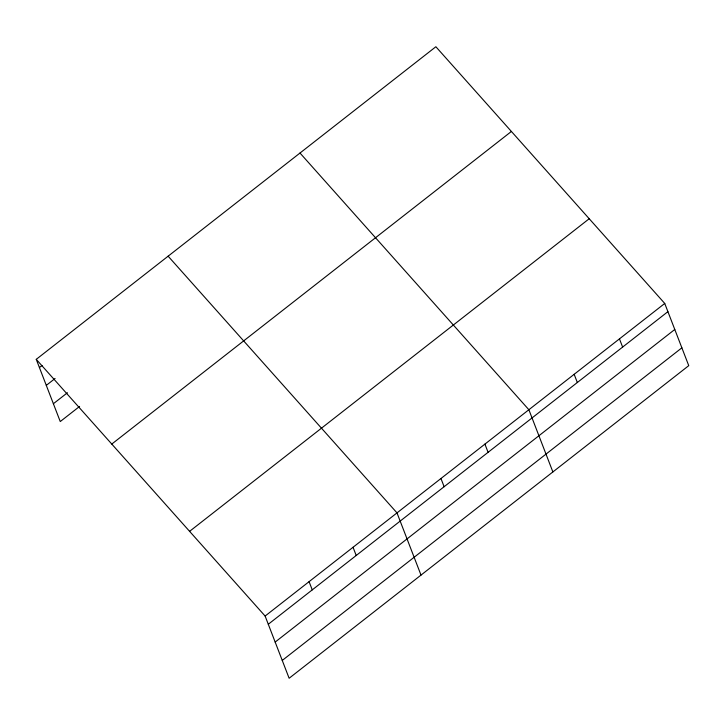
<?xml version="1.0" encoding="UTF-8"?>
<svg xmlns="http://www.w3.org/2000/svg" width="725" height="725" viewBox="0 0 725 725"><rect width="100%" height="100%" fill="white"/><g stroke="black" fill="none" stroke-linecap="round" stroke-linejoin="round"><path stroke-width="1.09" d="M36.25 359.346L435.87 46.744L664.743 303.449L688.75 365.654L289.13 678.256L265.123 616.051L36.25 359.346L60.257 421.551L79.596 406.426M39.413 367.557L42.05 365.491M46.291 385.374L55.082 378.495M53.378 403.734L67.443 392.733M111.777 444.062L511.397 131.452M189.597 531.343L589.217 218.733M265.123 616.051L664.743 303.449M268.295 624.261L667.915 311.65M275.165 642.078L674.785 329.467M282.252 660.439L681.872 347.828M299.996 153.029L528.878 409.734L552.876 471.939M168.127 256.188L397.001 512.892L421.007 575.097M619.458 338.874L622.621 347.076M574.164 374.308L577.336 382.51M484.916 444.117L488.088 452.327M440.963 478.509L444.126 486.711M353.048 547.284L356.211 555.486M309.086 581.668L312.248 589.869"/></g></svg>
